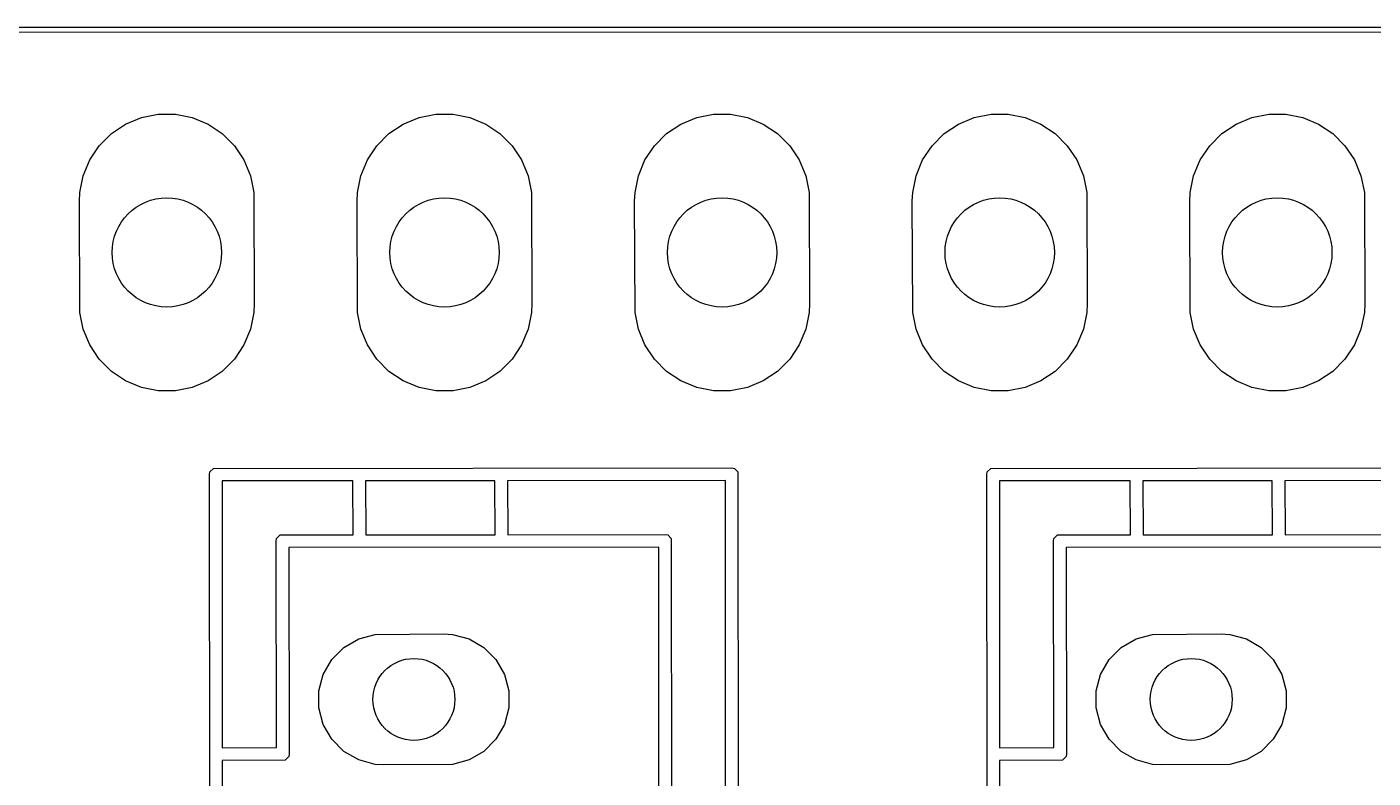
# Model space of a CAD drawing. Extents: x 4.85 to 7.13, y -3.95 to -2.88.
# Drawn here: x 5.1606 to 5.6455, y -3.1509 to -2.8801 of the extents above; entities that cross this region are included whole.
import ezdxf

# ---------------------------------------------------------------- set-up
doc = ezdxf.new("R2010")
doc.units = 0
doc.header["$MEASUREMENT"] = 0
doc.layers.add('BLACK', color=7, linetype='CONTINUOUS')

msp = doc.modelspace()

# ---------------------------------------------------------------- linework, layer by layer
at = {"layer": 'BLACK', "linetype": 'CONTINUOUS'}
for p, q in [((4.84947, -2.88019), (6.86984, -2.88012)), ((6.86886, -2.88201), (4.85075, -2.88209)), ((5.19618, -2.91514), (5.20188, -2.91277)), ((5.20188, -2.91277), (5.20794, -2.91157)), ((5.20794, -2.91157), (5.21411, -2.91157)), ((5.21411, -2.91157), (5.22017, -2.91277)), ((5.22017, -2.91277), (5.22587, -2.91514)), ((5.29618, -2.91514), (5.30188, -2.91277)), ((5.30188, -2.91277), (5.30794, -2.91157)), ((5.30794, -2.91157), (5.31411, -2.91157)), ((5.31411, -2.91157), (5.32017, -2.91277)), ((5.32017, -2.91277), (5.32587, -2.91514)), ((5.39618, -2.91514), (5.40188, -2.91277)), ((5.40188, -2.91277), (5.40794, -2.91157)), ((5.40794, -2.91157), (5.41411, -2.91157)), ((5.41411, -2.91157), (5.42017, -2.91277)), ((5.42017, -2.91277), (5.42587, -2.91514)), ((5.49618, -2.91514), (5.50188, -2.91277)), ((5.50188, -2.91277), (5.50794, -2.91157)), ((5.50794, -2.91157), (5.51411, -2.91157)), ((5.51411, -2.91157), (5.52017, -2.91277)), ((5.52017, -2.91277), (5.52587, -2.91514)), ((5.59618, -2.91514), (5.60188, -2.91277)), ((5.60188, -2.91277), (5.60794, -2.91157)), ((5.60794, -2.91157), (5.61411, -2.91157)), ((5.61411, -2.91157), (5.62017, -2.91277)), ((5.62017, -2.91277), (5.62587, -2.91514)), ((5.18668, -2.92293), (5.19104, -2.91857)), ((5.19104, -2.91857), (5.19618, -2.91514)), ((5.22587, -2.91514), (5.231, -2.91857)), ((5.231, -2.91857), (5.23537, -2.92293)), ((5.28668, -2.92293), (5.29104, -2.91857)), ((5.29104, -2.91857), (5.29618, -2.91514)), ((5.32587, -2.91514), (5.331, -2.91857)), ((5.331, -2.91857), (5.33537, -2.92293)), ((5.38668, -2.92293), (5.39104, -2.91857)), ((5.39104, -2.91857), (5.39618, -2.91514)), ((5.42587, -2.91514), (5.431, -2.91857)), ((5.431, -2.91857), (5.43537, -2.92293)), ((5.48668, -2.92293), (5.49104, -2.91857)), ((5.49104, -2.91857), (5.49618, -2.91514)), ((5.52587, -2.91514), (5.531, -2.91857)), ((5.531, -2.91857), (5.53537, -2.92293)), ((5.58668, -2.92293), (5.59104, -2.91857)), ((5.59104, -2.91857), (5.59618, -2.91514)), ((5.62587, -2.91514), (5.631, -2.91857)), ((5.631, -2.91857), (5.63537, -2.92293)), ((5.18325, -2.92807), (5.18668, -2.92293)), ((5.23537, -2.92293), (5.2388, -2.92807)), ((5.28325, -2.92807), (5.28668, -2.92293)), ((5.33537, -2.92293), (5.3388, -2.92807)), ((5.38325, -2.92807), (5.38668, -2.92293)), ((5.43537, -2.92293), (5.4388, -2.92807)), ((5.48325, -2.92807), (5.48668, -2.92293)), ((5.53537, -2.92293), (5.5388, -2.92807)), ((5.58325, -2.92807), (5.58668, -2.92293)), ((5.63537, -2.92293), (5.6388, -2.92807)), ((5.18088, -2.93377), (5.18325, -2.92807)), ((5.2388, -2.92807), (5.24116, -2.93377)), ((5.28088, -2.93377), (5.28325, -2.92807)), ((5.3388, -2.92807), (5.34116, -2.93377)), ((5.38088, -2.93377), (5.38325, -2.92807)), ((5.4388, -2.92807), (5.44116, -2.93377)), ((5.48088, -2.93377), (5.48325, -2.92807)), ((5.5388, -2.92807), (5.54116, -2.93377)), ((5.58088, -2.93377), (5.58325, -2.92807)), ((5.6388, -2.92807), (5.64116, -2.93377)), ((5.17968, -2.93983), (5.18088, -2.93377)), ((5.24116, -2.93377), (5.24237, -2.93983)), ((5.27968, -2.93983), (5.28088, -2.93377)), ((5.34116, -2.93377), (5.34237, -2.93983)), ((5.37968, -2.93983), (5.38088, -2.93377)), ((5.44116, -2.93377), (5.44237, -2.93983)), ((5.47968, -2.93983), (5.48088, -2.93377)), ((5.54116, -2.93377), (5.54237, -2.93983)), ((5.57968, -2.93983), (5.58088, -2.93377)), ((5.64116, -2.93377), (5.64237, -2.93983)), ((5.17953, -2.94291), (5.17968, -2.93983)), ((5.17968, -2.98301), (5.17953, -2.94291)), ((5.24237, -2.93983), (5.24252, -2.97992)), ((5.27953, -2.94291), (5.27968, -2.93983)), ((5.27968, -2.98301), (5.27953, -2.94291)), ((5.34237, -2.93983), (5.34252, -2.97992)), ((5.37953, -2.94291), (5.37968, -2.93983)), ((5.37968, -2.98301), (5.37953, -2.94291)), ((5.44237, -2.93983), (5.44252, -2.97992)), ((5.47953, -2.94291), (5.47968, -2.93983)), ((5.47968, -2.98301), (5.47953, -2.94291)), ((5.54237, -2.93983), (5.54252, -2.97992)), ((5.57953, -2.94291), (5.57968, -2.93983)), ((5.57968, -2.98301), (5.57953, -2.94291)), ((5.64237, -2.93983), (5.64252, -2.97992)), ((5.24252, -2.97992), (5.24237, -2.98301)), ((5.34252, -2.97992), (5.34237, -2.98301)), ((5.44252, -2.97992), (5.44237, -2.98301)), ((5.54252, -2.97992), (5.54237, -2.98301)), ((5.64252, -2.97992), (5.64237, -2.98301)), ((5.18088, -2.98906), (5.17968, -2.98301)), ((5.24237, -2.98301), (5.24116, -2.98906)), ((5.28088, -2.98906), (5.27968, -2.98301)), ((5.34237, -2.98301), (5.34116, -2.98906)), ((5.38088, -2.98906), (5.37968, -2.98301)), ((5.44237, -2.98301), (5.44116, -2.98906)), ((5.48088, -2.98906), (5.47968, -2.98301)), ((5.54237, -2.98301), (5.54116, -2.98906)), ((5.58088, -2.98906), (5.57968, -2.98301)), ((5.64237, -2.98301), (5.64116, -2.98906)), ((5.18325, -2.99477), (5.18088, -2.98906)), ((5.24116, -2.98906), (5.2388, -2.99477)), ((5.28325, -2.99477), (5.28088, -2.98906)), ((5.34116, -2.98906), (5.3388, -2.99477)), ((5.38325, -2.99477), (5.38088, -2.98906)), ((5.44116, -2.98906), (5.4388, -2.99477)), ((5.48325, -2.99477), (5.48088, -2.98906)), ((5.54116, -2.98906), (5.5388, -2.99477)), ((5.58325, -2.99477), (5.58088, -2.98906)), ((5.64116, -2.98906), (5.6388, -2.99477)), ((5.18668, -2.9999), (5.18325, -2.99477)), ((5.2388, -2.99477), (5.23537, -2.9999)), ((5.28668, -2.9999), (5.28325, -2.99477)), ((5.3388, -2.99477), (5.33537, -2.9999)), ((5.38668, -2.9999), (5.38325, -2.99477)), ((5.4388, -2.99477), (5.43537, -2.9999)), ((5.48668, -2.9999), (5.48325, -2.99477)), ((5.5388, -2.99477), (5.53537, -2.9999)), ((5.58668, -2.9999), (5.58325, -2.99477)), ((5.6388, -2.99477), (5.63537, -2.9999)), ((5.19104, -3.00427), (5.18668, -2.9999)), ((5.23537, -2.9999), (5.231, -3.00427)), ((5.29104, -3.00427), (5.28668, -2.9999)), ((5.33537, -2.9999), (5.331, -3.00427)), ((5.39104, -3.00427), (5.38668, -2.9999)), ((5.43537, -2.9999), (5.431, -3.00427)), ((5.49104, -3.00427), (5.48668, -2.9999)), ((5.53537, -2.9999), (5.531, -3.00427)), ((5.59104, -3.00427), (5.58668, -2.9999)), ((5.63537, -2.9999), (5.631, -3.00427)), ((5.19618, -3.0077), (5.19104, -3.00427)), ((5.231, -3.00427), (5.22587, -3.0077)), ((5.29618, -3.0077), (5.29104, -3.00427)), ((5.331, -3.00427), (5.32587, -3.0077)), ((5.39618, -3.0077), (5.39104, -3.00427)), ((5.431, -3.00427), (5.42587, -3.0077)), ((5.49618, -3.0077), (5.49104, -3.00427)), ((5.531, -3.00427), (5.52587, -3.0077)), ((5.59618, -3.0077), (5.59104, -3.00427)), ((5.631, -3.00427), (5.62587, -3.0077)), ((5.20188, -3.01006), (5.19618, -3.0077)), ((5.20794, -3.01127), (5.20188, -3.01006)), ((5.22017, -3.01006), (5.21411, -3.01127)), ((5.22587, -3.0077), (5.22017, -3.01006)), ((5.30188, -3.01006), (5.29618, -3.0077)), ((5.30794, -3.01127), (5.30188, -3.01006)), ((5.32017, -3.01006), (5.31411, -3.01127)), ((5.32587, -3.0077), (5.32017, -3.01006)), ((5.40188, -3.01006), (5.39618, -3.0077)), ((5.40794, -3.01127), (5.40188, -3.01006)), ((5.42017, -3.01006), (5.41411, -3.01127)), ((5.42587, -3.0077), (5.42017, -3.01006)), ((5.50188, -3.01006), (5.49618, -3.0077)), ((5.50794, -3.01127), (5.50188, -3.01006)), ((5.52017, -3.01006), (5.51411, -3.01127)), ((5.52587, -3.0077), (5.52017, -3.01006)), ((5.60188, -3.01006), (5.59618, -3.0077)), ((5.60794, -3.01127), (5.60188, -3.01006)), ((5.62017, -3.01006), (5.61411, -3.01127)), ((5.62587, -3.0077), (5.62017, -3.01006)), ((5.21411, -3.01127), (5.20794, -3.01127)), ((5.31411, -3.01127), (5.30794, -3.01127)), ((5.41411, -3.01127), (5.40794, -3.01127)), ((5.51411, -3.01127), (5.50794, -3.01127)), ((5.61411, -3.01127), (5.60794, -3.01127)), ((5.22656, -3.04051), (5.22784, -3.03923)), ((5.22784, -3.03923), (5.41457, -3.03906)), ((5.41457, -3.03906), (5.41547, -3.03923)), ((5.41547, -3.03923), (5.41675, -3.04051)), ((5.50656, -3.04051), (5.50784, -3.03923)), ((5.50784, -3.03923), (5.69457, -3.03906)), ((5.22638, -3.04142), (5.22656, -3.04051)), ((5.22652, -3.28949), (5.22638, -3.04142)), ((5.27797, -3.04373), (5.23092, -3.04378)), ((5.23092, -3.04378), (5.23098, -3.14)), ((5.27811, -3.06322), (5.27797, -3.04373)), ((5.32915, -3.04368), (5.28252, -3.04373)), ((5.28252, -3.04373), (5.28266, -3.06321)), ((5.32929, -3.06315), (5.32915, -3.04368)), ((5.41221, -3.0436), (5.3337, -3.04368)), ((5.3337, -3.04368), (5.33384, -3.06314)), ((5.41238, -3.35874), (5.41221, -3.0436)), ((5.41675, -3.04051), (5.41693, -3.3611)), ((5.50638, -3.04142), (5.50656, -3.04051)), ((5.50652, -3.28949), (5.50638, -3.04142)), ((5.55797, -3.04373), (5.51092, -3.04378)), ((5.51092, -3.04378), (5.51098, -3.14)), ((5.55811, -3.06322), (5.55797, -3.04373)), ((5.60915, -3.04368), (5.56252, -3.04373)), ((5.56252, -3.04373), (5.56266, -3.06321)), ((5.60929, -3.06315), (5.60915, -3.04368)), ((5.69221, -3.0436), (5.6137, -3.04368)), ((5.6137, -3.04368), (5.61384, -3.06314)), ((5.25057, -3.06453), (5.25185, -3.06325)), ((5.25185, -3.06325), (5.27811, -3.06322)), ((5.28266, -3.06321), (5.32929, -3.06315)), ((5.33384, -3.06314), (5.39055, -3.06307)), ((5.39055, -3.06307), (5.39146, -3.06325)), ((5.39146, -3.06325), (5.39273, -3.06453)), ((5.53057, -3.06453), (5.53185, -3.06325)), ((5.53185, -3.06325), (5.55811, -3.06322)), ((5.56266, -3.06321), (5.60929, -3.06315)), ((5.61384, -3.06314), (5.67055, -3.06307)), ((5.25039, -3.06543), (5.25057, -3.06453)), ((5.25057, -3.13986), (5.25039, -3.06543)), ((5.38819, -3.06762), (5.25495, -3.06779)), ((5.25495, -3.06779), (5.25512, -3.1422)), ((5.38825, -3.15561), (5.38819, -3.06762)), ((5.39273, -3.06453), (5.39291, -3.33709)), ((5.53039, -3.06543), (5.53057, -3.06453)), ((5.53057, -3.13986), (5.53039, -3.06543)), ((5.66819, -3.06762), (5.53495, -3.06779)), ((5.53495, -3.06779), (5.53512, -3.1422)), ((5.27479, -3.10378), (5.28013, -3.1007)), ((5.28013, -3.1007), (5.28609, -3.0991)), ((5.28609, -3.0991), (5.31083, -3.0989)), ((5.31083, -3.0989), (5.31391, -3.0991)), ((5.31391, -3.0991), (5.31987, -3.1007)), ((5.31987, -3.1007), (5.32521, -3.10378)), ((5.55479, -3.10378), (5.56013, -3.1007)), ((5.56013, -3.1007), (5.56609, -3.0991)), ((5.56609, -3.0991), (5.59083, -3.0989)), ((5.59083, -3.0989), (5.59391, -3.0991)), ((5.59391, -3.0991), (5.59987, -3.1007)), ((5.59987, -3.1007), (5.60521, -3.10378)), ((5.26735, -3.11348), (5.27043, -3.10814)), ((5.27043, -3.10814), (5.27479, -3.10378)), ((5.32521, -3.10378), (5.32957, -3.10814)), ((5.32957, -3.10814), (5.33265, -3.11348)), ((5.54735, -3.11348), (5.55043, -3.10814)), ((5.55043, -3.10814), (5.55479, -3.10378)), ((5.60521, -3.10378), (5.60957, -3.10814)), ((5.60957, -3.10814), (5.61265, -3.11348)), ((5.26575, -3.11944), (5.26735, -3.11348)), ((5.33265, -3.11348), (5.33425, -3.11944)), ((5.54575, -3.11944), (5.54735, -3.11348)), ((5.61265, -3.11348), (5.61425, -3.11944)), ((5.26575, -3.1256), (5.26575, -3.11944)), ((5.33425, -3.11944), (5.33425, -3.1256)), ((5.54575, -3.1256), (5.54575, -3.11944)), ((5.61425, -3.11944), (5.61425, -3.1256)), ((5.26735, -3.13156), (5.26575, -3.1256)), ((5.33425, -3.1256), (5.33265, -3.13156)), ((5.54735, -3.13156), (5.54575, -3.1256)), ((5.61425, -3.1256), (5.61265, -3.13156)), ((5.27043, -3.1369), (5.26735, -3.13156)), ((5.33265, -3.13156), (5.32957, -3.1369)), ((5.55043, -3.1369), (5.54735, -3.13156)), ((5.61265, -3.13156), (5.60957, -3.1369)), ((5.27479, -3.14126), (5.27043, -3.1369)), ((5.32957, -3.1369), (5.32521, -3.14126)), ((5.55479, -3.14126), (5.55043, -3.1369)), ((5.60957, -3.1369), (5.60521, -3.14126)), ((5.23098, -3.14), (5.25057, -3.13986)), ((5.28013, -3.14434), (5.27479, -3.14126)), ((5.32521, -3.14126), (5.31987, -3.14434)), ((5.51098, -3.14), (5.53057, -3.13986)), ((5.56013, -3.14434), (5.55479, -3.14126)), ((5.60521, -3.14126), (5.59987, -3.14434)), ((5.25366, -3.14439), (5.23098, -3.14455)), ((5.23098, -3.14455), (5.23104, -3.25811)), ((5.25494, -3.14311), (5.25366, -3.14439)), ((5.25512, -3.1422), (5.25494, -3.14311)), ((5.28609, -3.14594), (5.28013, -3.14434)), ((5.28917, -3.14614), (5.28609, -3.14594)), ((5.31391, -3.14594), (5.28917, -3.14614)), ((5.31987, -3.14434), (5.31391, -3.14594)), ((5.53366, -3.14439), (5.51098, -3.14455)), ((5.51098, -3.14455), (5.51104, -3.25811)), ((5.53494, -3.14311), (5.53366, -3.14439)), ((5.53512, -3.1422), (5.53494, -3.14311)), ((5.56609, -3.14594), (5.56013, -3.14434)), ((5.56917, -3.14614), (5.56609, -3.14594)), ((5.59391, -3.14594), (5.56917, -3.14614)), ((5.59987, -3.14434), (5.59391, -3.14594))]:
    msp.add_line(p, q, dxfattribs=at)
at = {"layer": 'BLACK'}
for centre, radius in [((5.21102, -2.96142), 0.01969), ((5.31102, -2.96142), 0.01969), ((5.41102, -2.96142), 0.01969), ((5.51102, -2.96142), 0.01969), ((5.61102, -2.96142), 0.01969), ((5.3, -3.12252), 0.01476), ((5.58, -3.12252), 0.01476)]:
    msp.add_circle(centre, radius, dxfattribs=at)

doc.saveas('drawing.dxf')
